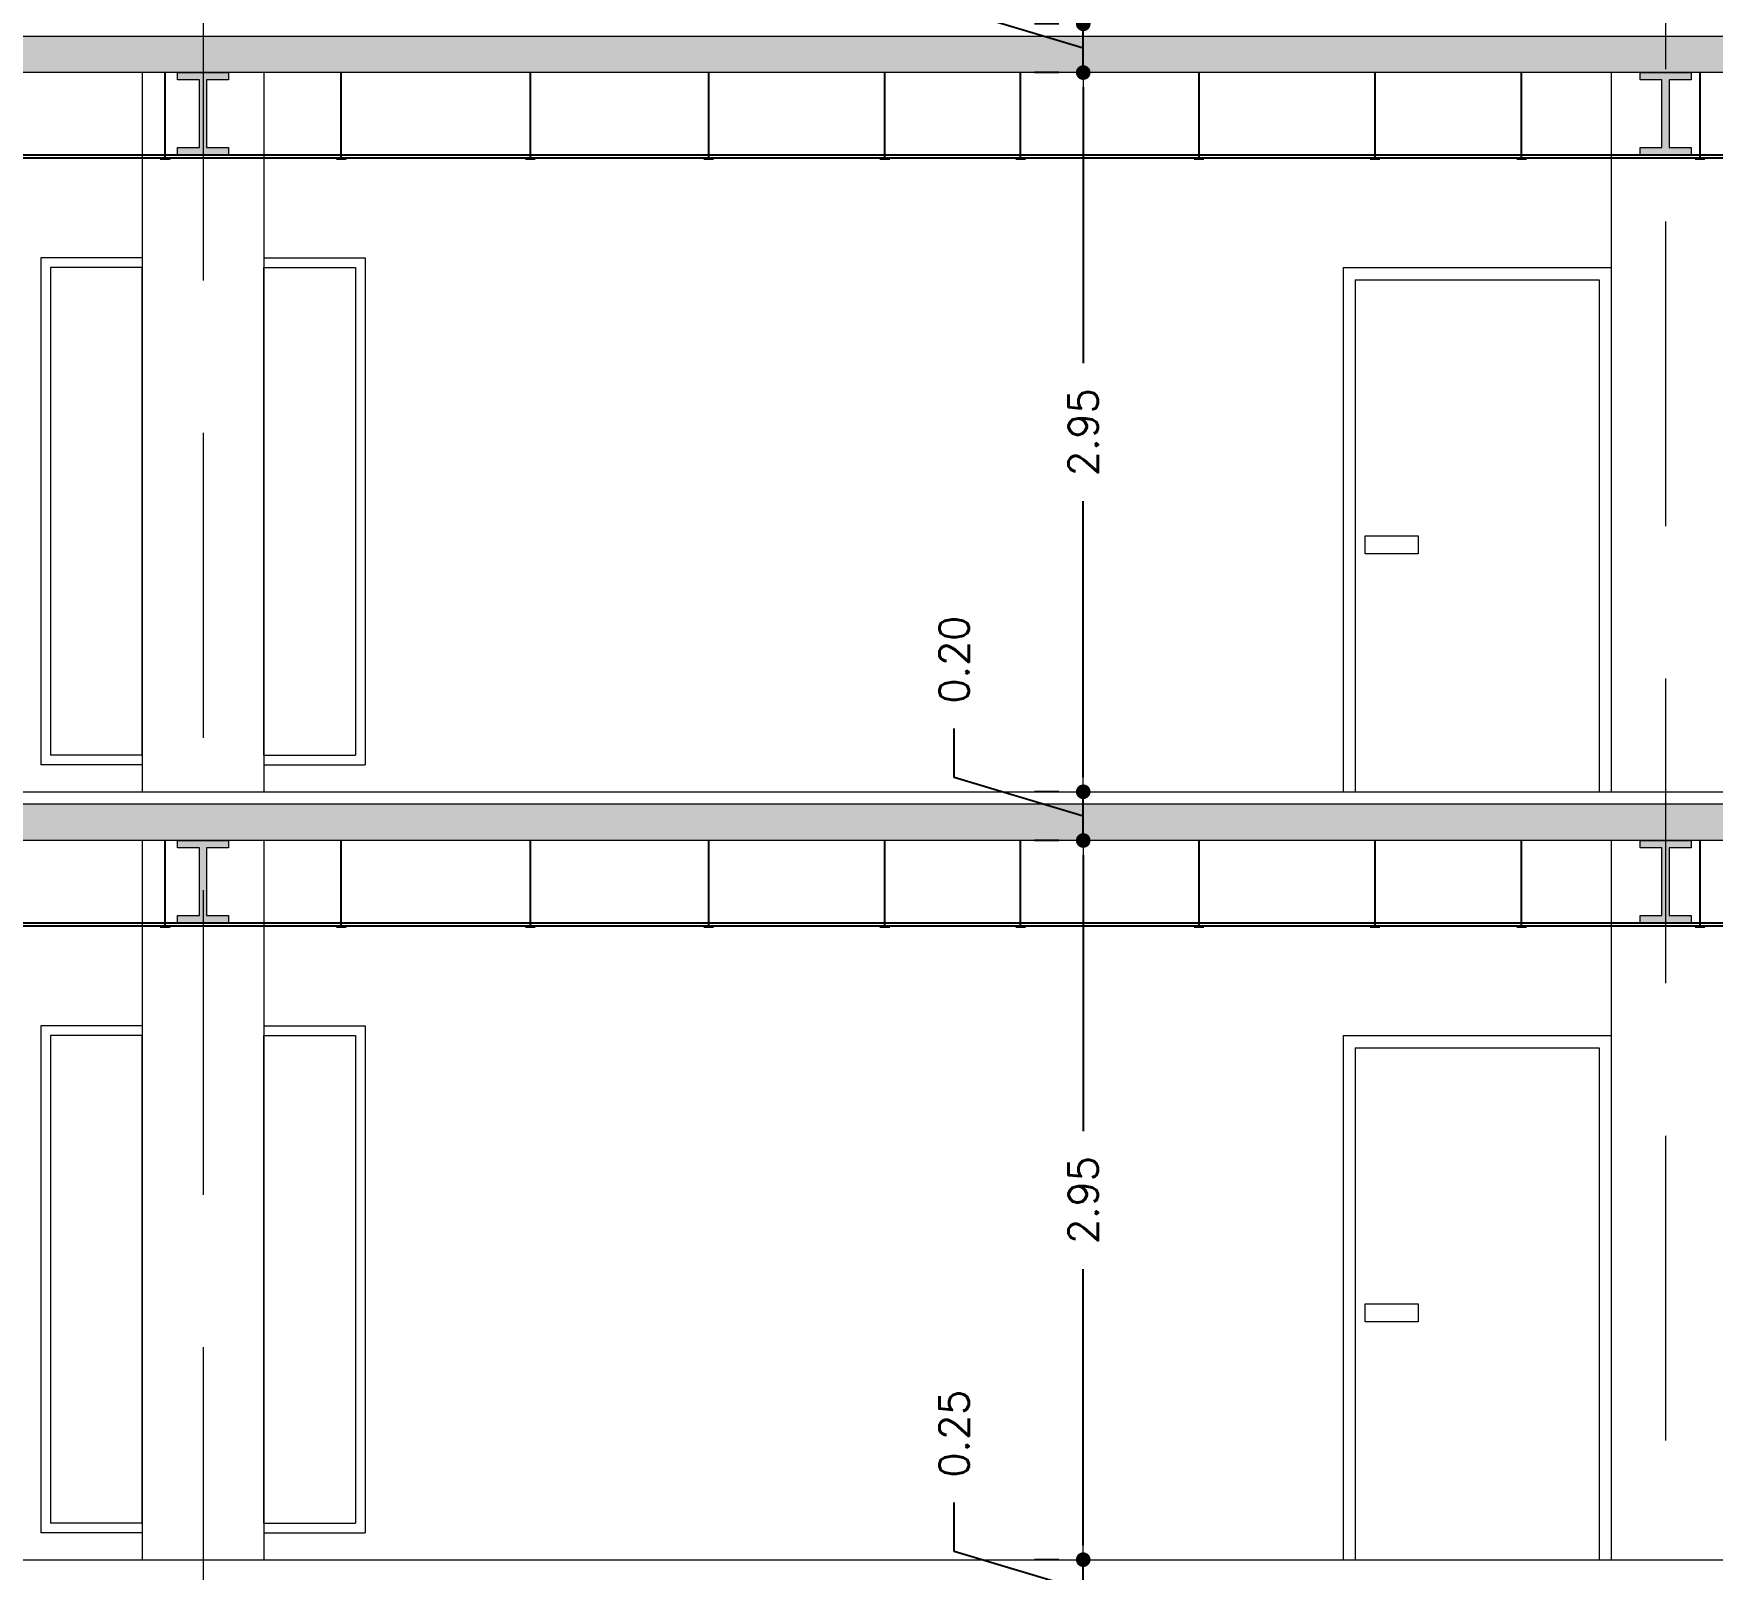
# Model space of a CAD drawing. Header units: millimetres. Extents: x 1135 to 1350, y 205 to 283.
# Drawn here: x 1192.3 to 1199.19, y 228.81 to 235.11 of the extents above; entities that cross this region are included whole.
import ezdxf

# ---------------------------------------------------------------- set-up
doc = ezdxf.new("R2010")
doc.units = ezdxf.units.MM
doc.header["$LTSCALE"] = 10
doc.header["$PDMODE"] = 1
doc.linetypes.add('DASHED2', pattern=[0.375, 0.25, -0.125])
doc.layers.get('0').update_dxf_attribs({"color": 90})
doc.layers.add('CIEL', color=8, linetype='Continuous')
doc.layers.add('FONDO', color=8, linetype='Continuous')
for name, color, linetype, lineweight in [('cinza 03', 252, 'Continuous', 13), ('COTA', 90, 'Continuous', 9), ('HACHT', 90, 'Continuous', 9), ('linha estutura', 252, 'Continuous', 13), ('pn 02', 16, 'Continuous', 20), ('PN-01', 90, 'Continuous', 13)]:
    doc.layers.add(name, color=color, linetype=linetype, lineweight=lineweight)
doc.styles.get("Standard").update_dxf_attribs({"font": 'simplex.shx'})
doc.dimstyles.new('1-100', dxfattribs={"dimtxt": 0.12, "dimasz": 0.06, "dimexe": 0.2, "dimexo": 0.1, "dimgap": 0.1, "dimtad": 0, "dimzin": 0, "dimdsep": 46, "dimtxsty": 'Standard', "dimblk": 'DOT', "dimcen": 0.09, "dimclrd": 90, "dimclre": 90, "dimclrt": 16, "dimadec": 0, "dimazin": 0, "dimtfac": 1, "dimtofl": 0, "dimtmove": 0, "dimatfit": 3, "dimldrblk": 'DOT', "dimfxl": 0, "dimtolj": 1, "dimtzin": 0, "dimarcsym": 0})

# ---------------------------------------------------------------- blocks, each defined once
blk = doc.blocks.new('_DOT')
at = {"color": 0, "linetype": 'ByBlock'}
blk.add_line((-0.5, 0), (-1, 0), dxfattribs=at)
at = {"color": 0, "linetype": 'ByBlock', "const_width": 0.5}
blk.add_lwpolyline([(-0.25, 0, 1), (0.25, 0, 1)], format="xyb", close=True, dxfattribs=at)
blk = doc.blocks.new('*D30')
at = {"layer": 'COTA', "color": 90, "lineweight": -2}
for p, q in [((1196.0744, 228.884), (1196.0744, 229.084)), ((1196.6044, 228.91), (1196.6044, 228.97)), ((1196.6044, 228.725), (1196.0744, 228.884)), ((1196.5044, 228.85), (1196.4044, 228.85)), ((1196.6044, 228.6), (1196.6044, 228.85)), ((1196.5044, 228.6), (1196.4044, 228.6)), ((1196.6044, 228.54), (1196.6044, 228.48))]:
    blk.add_line(p, q, dxfattribs=at)
at = {"layer": 'Defpoints', "color": 0}
for p in [(1196.6044, 228.85), (1196.6044, 228.85), (1196.6044, 228.6)]:
    blk.add_point(p, dxfattribs=at)
at = {"layer": 'COTA', "color": 90, "lineweight": -2, "xscale": 0.06, "yscale": 0.06, "zscale": 0.06}
for p, rotation in [((1196.6044, 228.85), 270), ((1196.6044, 228.6), 90)]:
    blk.add_blockref('_DOT', p, dxfattribs=dict(at, rotation=rotation))
at = {"layer": 'COTA', "color": 16, "insert": (1196.0744, 229.3669), "char_height": 0.12, "attachment_point": 5, "rotation": 90}
blk.add_mtext('\\A1;0.25', dxfattribs=at)
blk = doc.blocks.new('*D31')
at = {"layer": 'COTA', "color": 90, "lineweight": -2}
for p, q in [((1196.5044, 231.8), (1196.4044, 231.8)), ((1196.6044, 231.74), (1196.6044, 230.6079)), ((1196.6044, 228.91), (1196.6044, 230.0421)), ((1196.5044, 228.85), (1196.4044, 228.85))]:
    blk.add_line(p, q, dxfattribs=at)
at = {"layer": 'Defpoints', "color": 0}
for p in [(1196.6044, 231.8), (1196.6044, 231.8), (1196.6044, 228.85)]:
    blk.add_point(p, dxfattribs=at)
at = {"layer": 'COTA', "color": 90, "lineweight": -2, "xscale": 0.06, "yscale": 0.06, "zscale": 0.06}
for p, rotation in [((1196.6044, 231.8), 90), ((1196.6044, 228.85), 270)]:
    blk.add_blockref('_DOT', p, dxfattribs=dict(at, rotation=rotation))
at = {"layer": 'COTA', "color": 16, "insert": (1196.6044, 230.325), "char_height": 0.12, "attachment_point": 5, "rotation": 90}
blk.add_mtext('\\A1;2.95', dxfattribs=at)
blk = doc.blocks.new('*D32')
at = {"layer": 'COTA', "color": 90, "lineweight": -2}
for p, q in [((1196.0744, 232.059), (1196.0744, 232.259)), ((1196.6044, 232.06), (1196.6044, 232.12)), ((1196.6044, 231.9), (1196.0744, 232.059)), ((1196.5044, 232), (1196.4044, 232)), ((1196.6044, 231.8), (1196.6044, 232)), ((1196.5044, 231.8), (1196.4044, 231.8)), ((1196.6044, 231.74), (1196.6044, 231.68))]:
    blk.add_line(p, q, dxfattribs=at)
at = {"layer": 'Defpoints', "color": 0}
for p in [(1196.6044, 232), (1196.6044, 232), (1196.6044, 231.8)]:
    blk.add_point(p, dxfattribs=at)
at = {"layer": 'COTA', "color": 90, "lineweight": -2, "xscale": 0.06, "yscale": 0.06, "zscale": 0.06}
for p, rotation in [((1196.6044, 232), 270), ((1196.6044, 231.8), 90)]:
    blk.add_blockref('_DOT', p, dxfattribs=dict(at, rotation=rotation))
at = {"layer": 'COTA', "color": 16, "insert": (1196.0744, 232.5419), "char_height": 0.12, "attachment_point": 5, "rotation": 90}
blk.add_mtext('\\A1;0.20', dxfattribs=at)
blk = doc.blocks.new('*D33')
at = {"layer": 'COTA', "color": 90, "lineweight": -2}
for p, q in [((1196.5044, 234.95), (1196.4044, 234.95)), ((1196.6044, 234.89), (1196.6044, 233.7579)), ((1196.6044, 232.06), (1196.6044, 233.1921)), ((1196.5044, 232), (1196.4044, 232))]:
    blk.add_line(p, q, dxfattribs=at)
at = {"layer": 'Defpoints', "color": 0}
for p in [(1196.6044, 234.95), (1196.6044, 234.95), (1196.6044, 232)]:
    blk.add_point(p, dxfattribs=at)
at = {"layer": 'COTA', "color": 90, "lineweight": -2, "xscale": 0.06, "yscale": 0.06, "zscale": 0.06}
for p, rotation in [((1196.6044, 234.95), 90), ((1196.6044, 232), 270)]:
    blk.add_blockref('_DOT', p, dxfattribs=dict(at, rotation=rotation))
at = {"layer": 'COTA', "color": 16, "insert": (1196.6044, 233.475), "char_height": 0.12, "attachment_point": 5, "rotation": 90}
blk.add_mtext('\\A1;2.95', dxfattribs=at)
blk = doc.blocks.new('*D34')
at = {"layer": 'COTA', "color": 90, "lineweight": -2}
for p, q in [((1196.0744, 235.209), (1196.0744, 235.409)), ((1196.6044, 235.21), (1196.6044, 235.27)), ((1196.6044, 235.05), (1196.0744, 235.209)), ((1196.5044, 235.15), (1196.4044, 235.15)), ((1196.6044, 234.95), (1196.6044, 235.15)), ((1196.5044, 234.95), (1196.4044, 234.95)), ((1196.6044, 234.89), (1196.6044, 234.83))]:
    blk.add_line(p, q, dxfattribs=at)
at = {"layer": 'Defpoints', "color": 0}
for p in [(1196.6044, 235.15), (1196.6044, 235.15), (1196.6044, 234.95)]:
    blk.add_point(p, dxfattribs=at)
at = {"layer": 'COTA', "color": 90, "lineweight": -2, "xscale": 0.06, "yscale": 0.06, "zscale": 0.06}
for p, rotation in [((1196.6044, 235.15), 270), ((1196.6044, 234.95), 90)]:
    blk.add_blockref('_DOT', p, dxfattribs=dict(at, rotation=rotation))
at = {"layer": 'COTA', "color": 16, "insert": (1196.0744, 235.6919), "char_height": 0.12, "attachment_point": 5, "rotation": 90}
blk.add_mtext('\\A1;0.20', dxfattribs=at)

msp = doc.modelspace()

# ---------------------------------------------------------------- hatches: boundary and pattern name
at = {"layer": 'HACHT'}
h = msp.add_hatch(color=256, dxfattribs=at)
h.paths.add_polyline_path([(1198.9934, 235.1), (1192.9934, 235.1), (1192.9934, 234.95), (1193.0984, 234.95), (1198.9934, 234.95)])
h.paths.add_polyline_path([(1192.9934, 235.1), (1186.9934, 235.1), (1186.9934, 234.95), (1187.0984, 234.95), (1192.9934, 234.95)])
h.paths.add_polyline_path([(1192.9934, 231.95), (1186.9934, 231.95), (1186.9934, 231.8), (1187.0984, 231.8), (1192.9934, 231.8)])
h.paths.add_polyline_path([(1198.9934, 231.95), (1192.9934, 231.95), (1192.9934, 231.8), (1193.0984, 231.8), (1198.9934, 231.8)])
h = msp.add_hatch(color=256, dxfattribs=at)
h.paths.add_polyline_path([(1204.9934, 231.95), (1198.9934, 231.95), (1198.9934, 231.8), (1199.0984, 231.8), (1204.9934, 231.8)])
h.paths.add_polyline_path([(1210.9934, 231.95), (1204.9934, 231.95), (1204.9934, 231.8), (1205.0984, 231.8), (1210.9934, 231.8)])
h.paths.add_polyline_path([(1211.0984, 231.95), (1210.9934, 231.95), (1210.9934, 231.8), (1211.0984, 231.8)])
h.paths.add_polyline_path([(1204.9934, 235.1), (1198.9934, 235.1), (1198.9934, 234.95), (1199.0984, 234.95), (1204.9934, 234.95)])
h.paths.add_polyline_path([(1210.9934, 235.1), (1204.9934, 235.1), (1204.9934, 234.95), (1205.0984, 234.95), (1210.9934, 234.95)])
h.paths.add_polyline_path([(1214.4676, 235.1), (1210.9934, 235.1), (1210.9934, 234.95), (1211.0984, 234.95), (1214.4676, 234.95)])
at = {"layer": 'pn 02'}
for points in [[(1193.0984, 234.6425), (1193.0984, 234.6125), (1192.8884, 234.6125), (1192.8884, 234.6425), (1192.9784, 234.6425), (1192.9784, 234.92), (1192.8884, 234.92), (1192.8884, 234.95), (1193.0984, 234.95), (1193.0984, 234.92), (1193.0084, 234.92), (1193.0084, 234.6425)], [(1199.0984, 234.6425), (1199.0984, 234.6125), (1198.8884, 234.6125), (1198.8884, 234.6425), (1198.9784, 234.6425), (1198.9784, 234.92), (1198.8884, 234.92), (1198.8884, 234.95), (1199.0984, 234.95), (1199.0984, 234.92), (1199.0084, 234.92), (1199.0084, 234.6425)], [(1193.0984, 231.4925), (1193.0984, 231.4625), (1192.8884, 231.4625), (1192.8884, 231.4925), (1192.9784, 231.4925), (1192.9784, 231.77), (1192.8884, 231.77), (1192.8884, 231.8), (1193.0984, 231.8), (1193.0984, 231.77), (1193.0084, 231.77), (1193.0084, 231.4925)], [(1199.0984, 231.4925), (1199.0984, 231.4625), (1198.8884, 231.4625), (1198.8884, 231.4925), (1198.9784, 231.4925), (1198.9784, 231.77), (1198.8884, 231.77), (1198.8884, 231.8), (1199.0984, 231.8), (1199.0984, 231.77), (1199.0084, 231.77), (1199.0084, 231.4925)]]:
    msp.add_hatch(color=256, dxfattribs=at).paths.add_polyline_path(points)

# ---------------------------------------------------------------- linework, layer by layer
at = {"layer": 'CIEL'}
for p, q in [((1178.2484, 234.6125), (1208.1234, 234.6125)), ((1178.2484, 234.6), (1208.1234, 234.6)), ((1192.8183, 234.5957), (1192.8581, 234.5957)), ((1193.5405, 234.5957), (1193.5803, 234.5957)), ((1194.3164, 234.5957), (1194.3562, 234.5957)), ((1195.0484, 234.5957), (1195.0881, 234.5957)), ((1195.7706, 234.5957), (1195.8103, 234.5957)), ((1196.3278, 234.5957), (1196.3676, 234.5957)), ((1197.0598, 234.5957), (1197.0995, 234.5957)), ((1197.782, 234.5957), (1197.8217, 234.5957)), ((1198.383, 234.5957), (1198.4227, 234.5957)), ((1199.1149, 234.5957), (1199.1546, 234.5957)), ((1178.2484, 231.4625), (1208.1234, 231.4625)), ((1178.2484, 231.45), (1208.1234, 231.45)), ((1192.8183, 231.4457), (1192.8581, 231.4457)), ((1193.5405, 231.4457), (1193.5803, 231.4457)), ((1194.3164, 231.4457), (1194.3562, 231.4457)), ((1195.0484, 231.4457), (1195.0881, 231.4457)), ((1195.7706, 231.4457), (1195.8103, 231.4457)), ((1196.3278, 231.4457), (1196.3676, 231.4457)), ((1197.0598, 231.4457), (1197.0995, 231.4457)), ((1197.782, 231.4457), (1197.8217, 231.4457)), ((1198.383, 231.4457), (1198.4227, 231.4457)), ((1199.1149, 231.4457), (1199.1546, 231.4457))]:
    msp.add_line(p, q, dxfattribs=at)
at = {"layer": 'cinza 03'}
for p, q in [((1192.7434, 234.19), (1192.3284, 234.19)), ((1192.3284, 234.19), (1192.3284, 232.11)), ((1193.2434, 234.19), (1193.6584, 234.19)), ((1193.6584, 234.19), (1193.6584, 232.11)), ((1192.3684, 234.15), (1192.3684, 232.15)), ((1192.7434, 234.15), (1192.3684, 234.15)), ((1192.7434, 232.15), (1192.7434, 234.15)), ((1193.2434, 232.15), (1193.2434, 234.15)), ((1193.2434, 234.15), (1193.6184, 234.15)), ((1193.6184, 234.15), (1193.6184, 232.15)), ((1192.7434, 232.11), (1192.3284, 232.11)), ((1192.7434, 232.15), (1192.3684, 232.15)), ((1193.2434, 232.15), (1193.6184, 232.15)), ((1193.2434, 232.11), (1193.6584, 232.11)), ((1192.7434, 231.04), (1192.3284, 231.04)), ((1192.3284, 231.04), (1192.3284, 228.96)), ((1192.3684, 231), (1192.3684, 229)), ((1192.7434, 231), (1192.3684, 231)), ((1192.7434, 229), (1192.7434, 231)), ((1193.2434, 231.04), (1193.6584, 231.04)), ((1193.2434, 229), (1193.2434, 231)), ((1193.2434, 231), (1193.6184, 231)), ((1193.6184, 231), (1193.6184, 229)), ((1193.6584, 231.04), (1193.6584, 228.96)), ((1192.7434, 229), (1192.3684, 229)), ((1193.2434, 229), (1193.6184, 229)), ((1192.7434, 228.96), (1192.3284, 228.96)), ((1193.2434, 228.96), (1193.6584, 228.96))]:
    msp.add_line(p, q, dxfattribs=at)
at = {"layer": 'FONDO'}
for p, q in [((1192.8382, 234.5957), (1192.8382, 234.95)), ((1193.5604, 234.5957), (1193.5604, 234.95)), ((1194.3363, 234.5957), (1194.3363, 234.95)), ((1195.0682, 234.5957), (1195.0682, 234.95)), ((1195.7904, 234.5957), (1195.7904, 234.95)), ((1196.3477, 234.5957), (1196.3477, 234.95)), ((1197.0796, 234.5957), (1197.0796, 234.95)), ((1197.8018, 234.5957), (1197.8018, 234.95)), ((1198.4028, 234.5957), (1198.4028, 234.95)), ((1199.1347, 234.5957), (1199.1347, 234.95)), ((1192.8382, 231.4457), (1192.8382, 231.8)), ((1193.5604, 231.4457), (1193.5604, 231.8)), ((1194.3363, 231.4457), (1194.3363, 231.8)), ((1195.0682, 231.4457), (1195.0682, 231.8)), ((1195.7904, 231.4457), (1195.7904, 231.8)), ((1196.3477, 231.4457), (1196.3477, 231.8)), ((1197.0796, 231.4457), (1197.0796, 231.8)), ((1197.8018, 231.4457), (1197.8018, 231.8)), ((1198.4028, 231.4457), (1198.4028, 231.8)), ((1199.1347, 231.4457), (1199.1347, 231.8))]:
    msp.add_line(p, q, dxfattribs=at)
at = {"layer": 'linha estutura', "linetype": 'DASHED2', "ltscale": 0.5}
for p, q in [((1198.9934, 277.4642), (1198.9934, 205.1185)), ((1192.9934, 276.5967), (1192.9934, 205.1185))]:
    msp.add_line(p, q, dxfattribs=at)
at = {"layer": 'pn 02'}
for p, q in [((1178.2484, 235.1), (1214.4676, 235.1)), ((1214.4676, 234.95), (1178.2484, 234.95)), ((1192.7434, 234.95), (1192.7434, 232)), ((1193.2434, 234.95), (1193.2434, 232)), ((1198.7704, 234.95), (1198.7704, 232)), ((1197.6704, 234.15), (1198.7704, 234.15)), ((1197.6704, 234.15), (1197.6704, 232)), ((1197.7204, 234.1), (1197.7204, 232)), ((1197.7204, 234.1), (1198.7204, 234.1)), ((1198.7204, 234.1), (1198.7204, 232)), ((1198.7704, 234.15), (1198.7704, 232)), ((1178.2484, 232), (1208.1234, 232)), ((1178.2484, 231.95), (1211.1006, 231.95)), ((1211.0984, 231.8), (1178.2484, 231.8)), ((1192.7434, 231.8), (1192.7434, 228.85)), ((1193.2434, 231.8), (1193.2434, 228.85)), ((1198.7704, 231.8), (1198.7704, 228.85)), ((1197.6704, 231), (1198.7704, 231)), ((1197.6704, 231), (1197.6704, 228.85)), ((1197.7204, 230.95), (1197.7204, 228.85)), ((1197.7204, 230.95), (1198.7204, 230.95)), ((1198.7204, 230.95), (1198.7204, 228.85)), ((1178.2484, 228.85), (1208.1234, 228.85))]:
    msp.add_line(p, q, dxfattribs=at)
at = {"layer": 'pn 02', "linetype": 'Continuous'}
for points in [[(1193.0984, 234.6425), (1193.0984, 234.6125), (1192.8884, 234.6125), (1192.8884, 234.6425), (1192.9784, 234.6425), (1192.9784, 234.92), (1192.8884, 234.92), (1192.8884, 234.95), (1193.0984, 234.95), (1193.0984, 234.92), (1193.0084, 234.92), (1193.0084, 234.6425)], [(1199.0984, 234.6425), (1199.0984, 234.6125), (1198.8884, 234.6125), (1198.8884, 234.6425), (1198.9784, 234.6425), (1198.9784, 234.92), (1198.8884, 234.92), (1198.8884, 234.95), (1199.0984, 234.95), (1199.0984, 234.92), (1199.0084, 234.92), (1199.0084, 234.6425)], [(1193.0984, 231.4925), (1193.0984, 231.4625), (1192.8884, 231.4625), (1192.8884, 231.4925), (1192.9784, 231.4925), (1192.9784, 231.77), (1192.8884, 231.77), (1192.8884, 231.8), (1193.0984, 231.8), (1193.0984, 231.77), (1193.0084, 231.77), (1193.0084, 231.4925)], [(1199.0984, 231.4925), (1199.0984, 231.4625), (1198.8884, 231.4625), (1198.8884, 231.4925), (1198.9784, 231.4925), (1198.9784, 231.77), (1198.8884, 231.77), (1198.8884, 231.8), (1199.0984, 231.8), (1199.0984, 231.77), (1199.0084, 231.77), (1199.0084, 231.4925)]]:
    msp.add_lwpolyline(points, close=True, dxfattribs=at)
at = {"layer": 'PN-01'}
for points in [[(1197.761, 233.05), (1197.979, 233.05), (1197.979, 232.9759), (1197.761, 232.9759)], [(1197.761, 229.9), (1197.979, 229.9), (1197.979, 229.8259), (1197.761, 229.8259)]]:
    msp.add_lwpolyline(points, close=True, dxfattribs=at)

# ---------------------------------------------------------------- dimensions: what is measured, and where the dimension line sits
at = {"layer": 'COTA'}
for base, p1, p2, picture, middle in [((1196.6044, 235.15), (1196.6044, 234.95), (1196.6044, 235.15), '*D34', (1196.0744, 235.509)), ((1196.6044, 234.95), (1196.6044, 232), (1196.6044, 234.95), '*D33', (1196.6044, 233.475)), ((1196.6044, 232), (1196.6044, 231.8), (1196.6044, 232), '*D32', (1196.0744, 232.359)), ((1196.6044, 231.8), (1196.6044, 228.85), (1196.6044, 231.8), '*D31', (1196.6044, 230.325)), ((1196.6044, 228.85), (1196.6044, 228.6), (1196.6044, 228.85), '*D30', (1196.0744, 229.184))]:
    dim = msp.add_linear_dim(base=base, p1=p1, p2=p2, angle=90, dimstyle='1-100', override={"dimtmove": 1}, dxfattribs=at)
    dim.commit()
    dim.dimension.update_dxf_attribs({"geometry": picture, "text_midpoint": middle})

doc.saveas('drawing.dxf')
